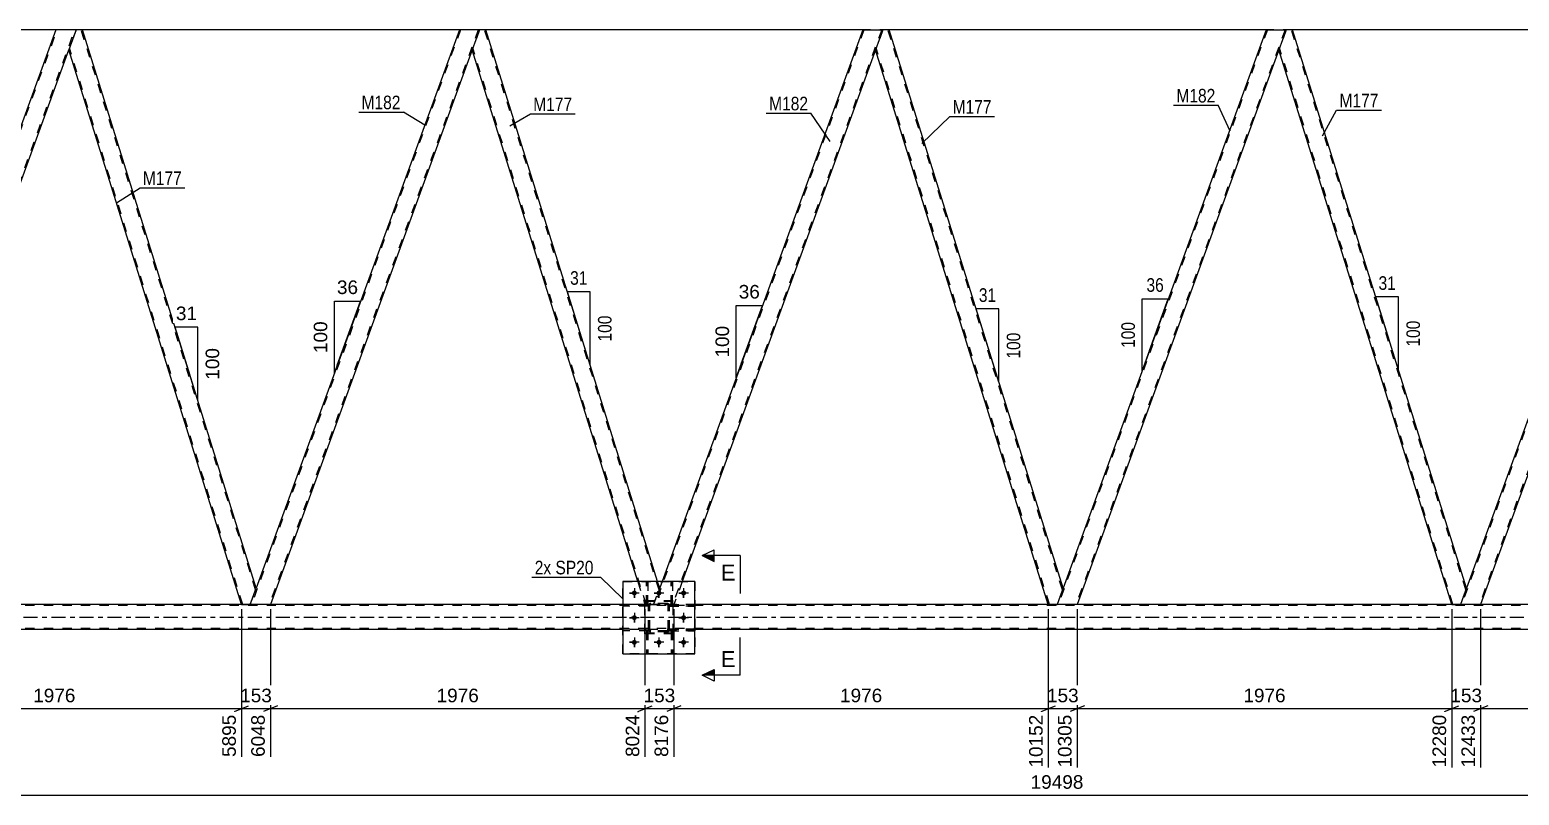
# Model space of a CAD drawing. Header units: millimetres. Extents: x 0 to 841, y 0 to 594.
# Drawn here: x 212.8 to 527.1, y 278.5 to 440 of the extents above; entities that cross this region are included whole.
import ezdxf

# ---------------------------------------------------------------- set-up
doc = ezdxf.new("R2010")
doc.units = ezdxf.units.MM
doc.linetypes.add('DXK_LINE_DOT2', pattern=[3.9198, 1.9599, -1.9599])
doc.linetypes.add('DXK_LINE_DOT3', pattern=[5.9187, 2.979, -0.9799, 0.9799, -0.9799])
doc.styles.add('Arial', font='ARIAL.TTF', dxfattribs={"height": 0.2})
doc.styles.add('Arial Narrow', font='ARIALN.TTF', dxfattribs={"height": 0.2})

# ---------------------------------------------------------------- blocks, each defined once
blk = doc.blocks.new('Part-317662454-3286 - 2855')
at = {"color": 2, "linetype": 'Continuous'}
for p, q in [((307.67, 439.96), (306.12, 435.71)), ((308.98, 439.96), (307.67, 439.96)), ((345.26, 323.56), (308.98, 439.96)), ((341.07, 323.56), (306.12, 435.71))]:
    blk.add_line(p, q, dxfattribs=at)
at = {"color": 7, "linetype": 'DXK_LINE_DOT2'}
for p, q in [((345.55, 321.84), (308.73, 439.96)), ((342.83, 318.74), (306.25, 436.08)), ((341.07, 323.56), (342.58, 318.74)), ((344.42, 318.74), (345.69, 322.21)), ((345.69, 322.21), (345.26, 323.56)), ((342.58, 318.74), (344.42, 318.74))]:
    blk.add_line(p, q, dxfattribs=at)
blk = doc.blocks.new('Part-317662454-3197 - 2855')
at = {"color": 7, "linetype": 'DXK_LINE_DOT2'}
for p, q in [((348.54, 319.5), (342.54, 319.5)), ((342.54, 312.7), (342.54, 319.5)), ((348.54, 312.7), (348.54, 319.5)), ((348.54, 312.7), (342.54, 312.7))]:
    blk.add_line(p, q, dxfattribs=at)
blk = doc.blocks.new('Part-317662454-2923 - 2855')
at = {"color": 2, "linetype": 'Continuous'}
for p, q in [((218.27, 439.96), (138.72, 439.96)), ((303.41, 439.96), (223.85, 439.96)), ((388.54, 439.96), (308.98, 439.96)), ((473.68, 439.96), (394.12, 439.96)), ((558.81, 439.96), (479.25, 439.96))]:
    blk.add_line(p, q, dxfattribs=at)
at = {"color": 7, "linetype": 'DXK_LINE_DOT2'}
for p, q in [((223.85, 439.96), (218.27, 439.96)), ((308.98, 439.96), (303.41, 439.96)), ((394.12, 439.96), (388.54, 439.96)), ((479.25, 439.96), (473.68, 439.96))]:
    blk.add_line(p, q, dxfattribs=at)
blk = doc.blocks.new('Bolt-317662454-2961 - 2855')
at = {"linetype": 'Continuous'}
for points in [[(340.86, 321.16, -1), (339.82, 321.16, -1)], [(346.06, 321.16, -1), (345.02, 321.16, -1)], [(351.26, 321.16, -1), (350.22, 321.16, -1)], [(340.86, 315.96, -1), (339.82, 315.96, -1)], [(351.26, 315.96, -1), (350.22, 315.96, -1)], [(340.86, 310.76, -1), (339.82, 310.76, -1)], [(346.06, 310.76, -1), (345.02, 310.76, -1)], [(351.26, 310.76, -1), (350.22, 310.76, -1)]]:
    blk.add_hatch(color=1, dxfattribs=at).paths.add_polyline_path(points)
at = {"color": 1, "linetype": 'Continuous'}
for p, q in [((341.38, 321.16), (339.3, 321.16)), ((340.34, 322.2), (340.34, 320.12)), ((346.58, 321.16), (344.5, 321.16)), ((345.54, 322.2), (345.54, 320.12)), ((351.78, 321.16), (349.7, 321.16)), ((350.74, 322.2), (350.74, 320.12)), ((341.38, 315.96), (339.3, 315.96)), ((340.34, 317), (340.34, 314.92)), ((351.78, 315.96), (349.7, 315.96)), ((350.74, 317), (350.74, 314.92)), ((340.34, 311.8), (340.34, 309.72)), ((345.54, 311.8), (345.54, 309.72)), ((350.74, 311.8), (350.74, 309.72)), ((341.38, 310.76), (339.3, 310.76)), ((346.58, 310.76), (344.5, 310.76)), ((351.78, 310.76), (349.7, 310.76))]:
    blk.add_line(p, q, dxfattribs=at)
blk = doc.blocks.new('Bolt-317662454-2962 - 2855')
at = {"color": 1, "linetype": 'Continuous'}
for p, q in [((339.3, 321.16), (339.99, 321.16)), ((340.34, 322.2), (340.34, 321.51)), ((340.34, 320.12), (340.34, 320.81)), ((341.38, 321.16), (340.69, 321.16)), ((344.5, 321.16), (345.19, 321.16)), ((345.54, 322.2), (345.54, 321.51)), ((345.54, 320.12), (345.54, 320.81)), ((346.58, 321.16), (345.89, 321.16)), ((349.7, 321.16), (350.39, 321.16)), ((350.74, 322.2), (350.74, 321.51)), ((350.74, 320.12), (350.74, 320.81)), ((351.78, 321.16), (351.09, 321.16)), ((339.3, 315.96), (339.99, 315.96)), ((340.34, 317), (340.34, 316.31)), ((340.34, 314.92), (340.34, 315.61)), ((341.38, 315.96), (340.69, 315.96)), ((349.7, 315.96), (350.39, 315.96)), ((350.74, 317), (350.74, 316.31)), ((350.74, 314.92), (350.74, 315.61)), ((351.78, 315.96), (351.09, 315.96)), ((340.34, 311.8), (340.34, 311.11)), ((345.54, 311.8), (345.54, 311.11)), ((350.74, 311.8), (350.74, 311.11)), ((339.3, 310.76), (339.99, 310.76)), ((340.34, 309.72), (340.34, 310.41)), ((341.38, 310.76), (340.69, 310.76)), ((344.5, 310.76), (345.19, 310.76)), ((345.54, 309.72), (345.54, 310.41)), ((346.58, 310.76), (345.89, 310.76)), ((349.7, 310.76), (350.39, 310.76)), ((350.74, 309.72), (350.74, 310.41)), ((351.78, 310.76), (351.09, 310.76))]:
    blk.add_line(p, q, dxfattribs=at)
blk = doc.blocks.new('Part-317662454-3105 - 2855')
at = {"color": 7, "linetype": 'DXK_LINE_DOT2'}
for p, q in [((343.34, 318.48), (343.38, 318.67)), ((343.38, 318.67), (343.34, 318.48)), ((343.34, 313.44), (343.34, 318.48)), ((343.58, 318.48), (343.6, 318.57)), ((343.58, 313.44), (343.58, 318.48)), ((343.6, 318.57), (343.65, 318.65)), ((343.64, 318.93), (343.82, 318.96)), ((343.82, 318.96), (343.64, 318.93)), ((343.65, 318.65), (343.73, 318.7)), ((343.73, 318.7), (343.82, 318.72)), ((347.26, 318.96), (343.82, 318.96)), ((343.82, 318.72), (347.26, 318.72)), ((347.26, 318.96), (347.44, 318.93)), ((347.44, 318.93), (347.26, 318.96)), ((347.26, 318.72), (347.35, 318.7)), ((347.35, 318.7), (347.43, 318.65)), ((347.43, 318.65), (347.48, 318.57)), ((347.48, 318.57), (347.5, 318.48)), ((347.5, 313.44), (347.5, 318.48)), ((347.7, 318.67), (347.74, 318.48)), ((347.74, 318.48), (347.7, 318.67)), ((347.74, 313.44), (347.74, 318.48)), ((343.38, 313.26), (343.34, 313.44)), ((343.34, 313.44), (343.38, 313.26)), ((343.6, 313.35), (343.58, 313.44)), ((343.65, 313.27), (343.6, 313.35)), ((343.82, 312.96), (343.64, 313)), ((343.64, 313), (343.82, 312.96)), ((343.73, 313.22), (343.65, 313.27)), ((343.82, 313.2), (343.73, 313.22)), ((347.26, 313.2), (343.82, 313.2)), ((347.26, 312.96), (343.82, 312.96)), ((347.35, 313.22), (347.26, 313.2)), ((347.44, 313), (347.26, 312.96)), ((347.26, 312.96), (347.44, 313)), ((347.43, 313.27), (347.35, 313.22)), ((347.48, 313.35), (347.43, 313.27)), ((347.5, 313.44), (347.48, 313.35)), ((347.74, 313.44), (347.7, 313.26)), ((347.7, 313.26), (347.74, 313.44))]:
    blk.add_line(p, q, dxfattribs=at)
at = {"color": 7, "linetype": 'DXK_LINE_DOT3'}
blk.add_line((345.54, 315.96), (345.54, 315.96), dxfattribs=at)
at = {"color": 7, "linetype": 'DXK_LINE_DOT2'}
for centre, start, end in [((343.82, 318.48), 112.5, 157.5), ((343.82, 318.48), 112.5, 157.5), ((347.26, 318.48), 22.5, 67.5), ((347.26, 318.48), 22.5, 67.5), ((343.82, 313.44), 202.5, 247.5), ((343.82, 313.44), 202.5, 247.5), ((347.26, 313.44), 292.5, 337.5), ((347.26, 313.44), 292.5, 337.5)]:
    blk.add_arc(centre, 0.48, start, end, dxfattribs=at)
blk = doc.blocks.new('Part-317662454-3195 - 2855')
at = {"color": 7, "linetype": 'DXK_LINE_DOT2'}
for p, q in [((342.89, 313.2), (343.21, 313.2)), ((342.89, 313.2), (342.89, 308.36)), ((342.89, 312.6), (343.21, 312.6)), ((343.21, 313.2), (343.21, 308.36)), ((343.21, 308.36), (342.89, 308.36))]:
    blk.add_line(p, q, dxfattribs=at)
blk = doc.blocks.new('Part-317662454-3177 - 2855')
at = {"color": 2, "linetype": 'Continuous'}
for p, q in [((337.94, 323.56), (337.94, 308.36)), ((353.14, 323.56), (337.94, 323.56)), ((353.14, 308.36), (353.14, 323.56)), ((337.94, 308.36), (353.14, 308.36))]:
    blk.add_line(p, q, dxfattribs=at)
blk = doc.blocks.new('Part-317662454-3106 - 2855')
at = {"color": 7, "linetype": 'DXK_LINE_DOT2'}
for p, q in [((353.14, 318.72), (347.74, 318.72)), ((347.74, 318.72), (347.74, 318.4)), ((347.74, 318.4), (353.14, 318.4)), ((348.34, 318.4), (348.34, 318.72)), ((353.14, 318.4), (353.14, 318.72))]:
    blk.add_line(p, q, dxfattribs=at)
blk = doc.blocks.new('Part-317662454-3107 - 2855')
at = {"color": 7, "linetype": 'DXK_LINE_DOT2'}
for p, q in [((353.14, 313.52), (347.74, 313.52)), ((347.74, 313.52), (347.74, 313.2)), ((347.74, 313.2), (353.14, 313.2)), ((348.34, 313.2), (348.34, 313.52)), ((353.14, 313.2), (353.14, 313.52))]:
    blk.add_line(p, q, dxfattribs=at)
blk = doc.blocks.new('Part-317662454-3108 - 2855')
at = {"color": 7, "linetype": 'DXK_LINE_DOT2'}
for p, q in [((343.34, 318.72), (337.94, 318.72)), ((337.94, 318.72), (337.94, 318.4)), ((343.34, 318.4), (337.94, 318.4)), ((342.74, 318.4), (342.74, 318.72)), ((343.34, 318.4), (343.34, 318.72))]:
    blk.add_line(p, q, dxfattribs=at)
blk = doc.blocks.new('Part-317662454-3130 - 2855')
at = {"color": 7, "linetype": 'DXK_LINE_DOT2'}
for p, q in [((754.69, 318.5), (69.36, 318.5)), ((353.14, 318.74), (337.94, 318.74)), ((754.69, 313.7), (69.36, 313.7)), ((353.14, 313.46), (337.94, 313.46))]:
    blk.add_line(p, q, dxfattribs=at)
at = {"color": 2, "linetype": 'Continuous'}
for p, q in [((337.94, 318.74), (182.87, 318.74)), ((593.34, 318.74), (353.14, 318.74)), ((337.94, 313.46), (182.87, 313.46)), ((593.34, 313.46), (353.14, 313.46))]:
    blk.add_line(p, q, dxfattribs=at)
at = {"color": 7, "linetype": 'DXK_LINE_DOT3'}
blk.add_line((69.36, 316.1), (754.69, 316.1), dxfattribs=at)
blk = doc.blocks.new('Part-317662454-3157 - 2855')
at = {"color": 7, "linetype": 'DXK_LINE_DOT2'}
for p, q in [((348.41, 313.2), (348.09, 313.2)), ((348.09, 313.2), (348.09, 308.36)), ((348.09, 312.6), (348.41, 312.6)), ((348.41, 313.2), (348.41, 308.36)), ((348.09, 308.36), (348.41, 308.36))]:
    blk.add_line(p, q, dxfattribs=at)
blk = doc.blocks.new('Part-317662454-3158 - 2855')
at = {"color": 7, "linetype": 'DXK_LINE_DOT2'}
for p, q in [((343.21, 313.2), (342.89, 313.2)), ((342.89, 313.2), (342.89, 308.36)), ((342.89, 312.6), (343.21, 312.6)), ((343.21, 313.2), (343.21, 308.36)), ((342.89, 308.36), (343.21, 308.36))]:
    blk.add_line(p, q, dxfattribs=at)
blk = doc.blocks.new('Part-317662454-3159 - 2855')
at = {"color": 7, "linetype": 'DXK_LINE_DOT2'}
for p, q in [((343.34, 318.72), (337.94, 318.72)), ((337.94, 318.4), (337.94, 318.72)), ((343.34, 318.4), (337.94, 318.4)), ((342.74, 318.4), (342.74, 318.72)), ((343.34, 318.72), (343.34, 318.4))]:
    blk.add_line(p, q, dxfattribs=at)
blk = doc.blocks.new('Part-317662454-3160 - 2855')
at = {"color": 7, "linetype": 'DXK_LINE_DOT2'}
for p, q in [((343.34, 313.52), (337.94, 313.52)), ((337.94, 313.2), (337.94, 313.52)), ((343.34, 313.2), (337.94, 313.2)), ((342.74, 313.2), (342.74, 313.52)), ((343.34, 313.52), (343.34, 313.2))]:
    blk.add_line(p, q, dxfattribs=at)
blk = doc.blocks.new('Part-317662454-3161 - 2855')
at = {"color": 2, "linetype": 'Continuous'}
for p, q in [((348.09, 323.56), (348.09, 323.56)), ((348.41, 323.56), (348.09, 323.56)), ((348.41, 323.56), (348.41, 323.56))]:
    blk.add_line(p, q, dxfattribs=at)
at = {"color": 7, "linetype": 'DXK_LINE_DOT2'}
for p, q in [((348.09, 318.72), (348.09, 323.56)), ((348.41, 318.72), (348.41, 323.56)), ((348.09, 319.32), (348.41, 319.32)), ((348.41, 318.72), (348.09, 318.72))]:
    blk.add_line(p, q, dxfattribs=at)
blk = doc.blocks.new('Part-317662454-3162 - 2855')
at = {"color": 2, "linetype": 'Continuous'}
for p, q in [((342.89, 323.56), (342.89, 323.56)), ((343.21, 323.56), (342.89, 323.56)), ((343.21, 323.56), (343.21, 323.56))]:
    blk.add_line(p, q, dxfattribs=at)
at = {"color": 7, "linetype": 'DXK_LINE_DOT2'}
for p, q in [((342.89, 318.72), (342.89, 323.56)), ((343.21, 318.72), (343.21, 323.56)), ((342.89, 319.32), (343.21, 319.32)), ((343.21, 318.72), (342.89, 318.72))]:
    blk.add_line(p, q, dxfattribs=at)
blk = doc.blocks.new('Part-317662454-3169 - 2855')
at = {"color": 7, "linetype": 'DXK_LINE_DOT2'}
for p, q in [((347.74, 318.4), (347.74, 318.72)), ((347.74, 318.72), (353.14, 318.72)), ((353.14, 318.4), (347.74, 318.4)), ((348.34, 318.4), (348.34, 318.72)), ((353.14, 318.72), (353.14, 318.4))]:
    blk.add_line(p, q, dxfattribs=at)
blk = doc.blocks.new('Part-317662454-3170 - 2855')
at = {"color": 7, "linetype": 'DXK_LINE_DOT2'}
for p, q in [((347.74, 313.2), (347.74, 313.52)), ((347.74, 313.52), (353.14, 313.52)), ((353.14, 313.2), (347.74, 313.2)), ((348.34, 313.2), (348.34, 313.52)), ((353.14, 313.52), (353.14, 313.2))]:
    blk.add_line(p, q, dxfattribs=at)
blk = doc.blocks.new('Part-317662454-3182 - 2855')
at = {"color": 7, "linetype": 'DXK_LINE_DOT2'}
for p, q in [((337.94, 308.36), (337.94, 323.56)), ((337.94, 323.56), (353.14, 323.56)), ((353.14, 323.56), (353.14, 308.36)), ((353.14, 308.36), (337.94, 308.36))]:
    blk.add_line(p, q, dxfattribs=at)
blk = doc.blocks.new('Part-317662454-3193 - 2855')
at = {"color": 7, "linetype": 'DXK_LINE_DOT2'}
for p, q in [((342.89, 318.72), (342.89, 323.56)), ((342.89, 323.56), (343.21, 323.56)), ((343.21, 323.56), (343.21, 318.72)), ((342.89, 319.32), (343.21, 319.32)), ((343.21, 318.72), (342.89, 318.72))]:
    blk.add_line(p, q, dxfattribs=at)
blk = doc.blocks.new('Part-317662454-3194 - 2855')
at = {"color": 7, "linetype": 'DXK_LINE_DOT2'}
for p, q in [((348.09, 313.2), (348.41, 313.2)), ((348.09, 313.2), (348.09, 308.36)), ((348.09, 312.6), (348.41, 312.6)), ((348.41, 313.2), (348.41, 308.36)), ((348.41, 308.36), (348.09, 308.36))]:
    blk.add_line(p, q, dxfattribs=at)
blk = doc.blocks.new('Part-317662454-3196 - 2855')
at = {"color": 7, "linetype": 'DXK_LINE_DOT2'}
for p, q in [((343.34, 318.48), (343.38, 318.67)), ((343.38, 318.67), (343.34, 318.48)), ((343.34, 313.44), (343.34, 318.48)), ((343.58, 318.48), (343.6, 318.57)), ((343.58, 313.44), (343.58, 318.48)), ((343.6, 318.57), (343.65, 318.65)), ((343.64, 318.93), (343.82, 318.96)), ((343.82, 318.96), (343.64, 318.93)), ((343.65, 318.65), (343.73, 318.7)), ((343.73, 318.7), (343.82, 318.72)), ((347.26, 318.96), (343.82, 318.96)), ((343.82, 318.72), (347.26, 318.72)), ((347.26, 318.96), (347.44, 318.93)), ((347.44, 318.93), (347.26, 318.96)), ((347.26, 318.72), (347.35, 318.7)), ((347.35, 318.7), (347.43, 318.65)), ((347.43, 318.65), (347.48, 318.57)), ((347.48, 318.57), (347.5, 318.48)), ((347.5, 313.44), (347.5, 318.48)), ((347.7, 318.67), (347.74, 318.48)), ((347.74, 318.48), (347.7, 318.67)), ((347.74, 313.44), (347.74, 318.48)), ((343.38, 313.26), (343.34, 313.44)), ((343.34, 313.44), (343.38, 313.26)), ((343.6, 313.35), (343.58, 313.44)), ((343.65, 313.27), (343.6, 313.35)), ((343.82, 312.96), (343.64, 313)), ((343.64, 313), (343.82, 312.96)), ((343.73, 313.22), (343.65, 313.27)), ((343.82, 313.2), (343.73, 313.22)), ((347.26, 313.2), (343.82, 313.2)), ((347.26, 312.96), (343.82, 312.96)), ((347.35, 313.22), (347.26, 313.2)), ((347.44, 313), (347.26, 312.96)), ((347.26, 312.96), (347.44, 313)), ((347.43, 313.27), (347.35, 313.22)), ((347.48, 313.35), (347.43, 313.27)), ((347.5, 313.44), (347.48, 313.35)), ((347.74, 313.44), (347.7, 313.26)), ((347.7, 313.26), (347.74, 313.44))]:
    blk.add_line(p, q, dxfattribs=at)
at = {"color": 7, "linetype": 'DXK_LINE_DOT3'}
blk.add_line((345.54, 315.96), (345.54, 315.96), dxfattribs=at)
at = {"color": 7, "linetype": 'DXK_LINE_DOT2'}
for centre, start, end in [((343.82, 318.48), 112.5, 157.5), ((343.82, 318.48), 112.5, 157.5), ((347.26, 318.48), 22.5, 67.5), ((347.26, 318.48), 22.5, 67.5), ((343.82, 313.44), 202.5, 247.5), ((343.82, 313.44), 202.5, 247.5), ((347.26, 313.44), 292.5, 337.5), ((347.26, 313.44), 292.5, 337.5)]:
    blk.add_arc(centre, 0.48, start, end, dxfattribs=at)
blk = doc.blocks.new('Part-317662454-3198 - 2855')
at = {"color": 7, "linetype": 'DXK_LINE_DOT2'}
for p, q in [((348.54, 319.36), (342.54, 319.36)), ((342.54, 312.56), (342.54, 319.36)), ((348.54, 312.56), (348.54, 319.36)), ((348.54, 312.56), (342.54, 312.56))]:
    blk.add_line(p, q, dxfattribs=at)
blk = doc.blocks.new('Part-317662454-3334 - 2855')
at = {"color": 7, "linetype": 'DXK_LINE_DOT2'}
for p, q in [((303.66, 439.96), (259.54, 318.74)), ((307.41, 439.96), (263.29, 318.74)), ((303.66, 439.96), (303.68, 439.96)), ((307.67, 439.96), (306.12, 435.71)), ((259.29, 318.74), (260.55, 322.21)), ((263.55, 318.74), (259.29, 318.74))]:
    blk.add_line(p, q, dxfattribs=at)
at = {"color": 2, "linetype": 'Continuous'}
for p, q in [((303.41, 439.96), (260.55, 322.21)), ((307.67, 439.96), (303.41, 439.96)), ((306.12, 435.71), (263.55, 318.74))]:
    blk.add_line(p, q, dxfattribs=at)
blk = doc.blocks.new('Part-317662454-3213 - 2855')
at = {"color": 2, "linetype": 'Continuous'}
for p, q in [((392.8, 439.96), (391.25, 435.71)), ((394.12, 439.96), (392.8, 439.96)), ((430.82, 322.21), (394.12, 439.96)), ((427.71, 318.74), (391.25, 435.71)), ((430.55, 321.46), (429.56, 318.74)), ((430.82, 322.21), (430.55, 321.46))]:
    blk.add_line(p, q, dxfattribs=at)
at = {"color": 7, "linetype": 'DXK_LINE_DOT2'}
for p, q in [((430.68, 321.84), (393.87, 439.96)), ((427.96, 318.74), (391.39, 436.08)), ((430.8, 322.15), (430.55, 321.46)), ((427.71, 318.74), (429.56, 318.74))]:
    blk.add_line(p, q, dxfattribs=at)
blk = doc.blocks.new('Part-317662454-3336 - 2855')
at = {"color": 7, "linetype": 'DXK_LINE_DOT2'}
for p, q in [((348.09, 318.72), (348.09, 323.56)), ((348.09, 323.56), (348.41, 323.56)), ((348.41, 323.56), (348.41, 318.72)), ((348.09, 319.32), (348.41, 319.32)), ((348.41, 318.72), (348.09, 318.72))]:
    blk.add_line(p, q, dxfattribs=at)
blk = doc.blocks.new('Part-317662454-3223 - 2855')
at = {"color": 2, "linetype": 'Continuous'}
for p, q in [((477.93, 439.96), (476.39, 435.71)), ((479.25, 439.96), (477.93, 439.96)), ((515.95, 322.21), (479.25, 439.96)), ((512.85, 318.74), (476.39, 435.71)), ((515.68, 321.46), (514.69, 318.74)), ((515.95, 322.21), (515.68, 321.46))]:
    blk.add_line(p, q, dxfattribs=at)
at = {"color": 7, "linetype": 'DXK_LINE_DOT2'}
for p, q in [((515.82, 321.84), (479, 439.96)), ((513.1, 318.74), (476.52, 436.08)), ((515.93, 322.15), (515.68, 321.46)), ((512.85, 318.74), (514.69, 318.74))]:
    blk.add_line(p, q, dxfattribs=at)
blk = doc.blocks.new('Part-317662454-3250 - 2855')
at = {"color": 7, "linetype": 'DXK_LINE_DOT2'}
for p, q in [((388.8, 439.96), (344.68, 318.74)), ((392.54, 439.96), (348.42, 318.74)), ((388.8, 439.96), (388.82, 439.96)), ((392.8, 439.96), (391.25, 435.71)), ((346.18, 323.56), (344.42, 318.74)), ((350.44, 323.56), (348.68, 318.74)), ((348.68, 318.74), (344.42, 318.74))]:
    blk.add_line(p, q, dxfattribs=at)
at = {"color": 2, "linetype": 'Continuous'}
for p, q in [((388.54, 439.96), (346.18, 323.56)), ((388.54, 439.96), (392.8, 439.96)), ((391.25, 435.71), (350.44, 323.56))]:
    blk.add_line(p, q, dxfattribs=at)
blk = doc.blocks.new('Part-317662454-3261 - 2855')
at = {"color": 2, "linetype": 'Continuous'}
for p, q in [((222.53, 439.96), (220.98, 435.71)), ((223.85, 439.96), (222.53, 439.96)), ((260.55, 322.21), (223.85, 439.96)), ((257.44, 318.74), (220.98, 435.71)), ((259.29, 318.74), (260.55, 322.21))]:
    blk.add_line(p, q, dxfattribs=at)
at = {"color": 7, "linetype": 'DXK_LINE_DOT2'}
for p, q in [((260.42, 321.84), (223.6, 439.96)), ((257.69, 318.74), (221.12, 436.08)), ((257.44, 318.74), (259.29, 318.74))]:
    blk.add_line(p, q, dxfattribs=at)
blk = doc.blocks.new('Part-317662454-3276 - 2855')
at = {"color": 7, "linetype": 'DXK_LINE_DOT2'}
for p, q in [((174.41, 318.74), (218.53, 439.96)), ((178.16, 318.74), (222.28, 439.96)), ((218.53, 439.96), (218.55, 439.96)), ((222.53, 439.96), (220.98, 435.71)), ((174.15, 318.74), (175.91, 323.56)), ((178.41, 318.74), (180.17, 323.56)), ((178.41, 318.74), (174.15, 318.74))]:
    blk.add_line(p, q, dxfattribs=at)
at = {"color": 2, "linetype": 'Continuous'}
for p, q in [((218.27, 439.96), (175.91, 323.56)), ((222.53, 439.96), (218.27, 439.96)), ((180.17, 323.56), (220.98, 435.71))]:
    blk.add_line(p, q, dxfattribs=at)
blk = doc.blocks.new('Part-317662454-3324 - 2855')
at = {"color": 7, "linetype": 'DXK_LINE_DOT2'}
for p, q in [((559.07, 439.96), (514.95, 318.74)), ((562.81, 439.96), (518.69, 318.74)), ((559.07, 439.96), (559.09, 439.96)), ((563.07, 439.96), (561.52, 435.71)), ((515.95, 322.21), (514.69, 318.74)), ((518.95, 318.74), (514.69, 318.74))]:
    blk.add_line(p, q, dxfattribs=at)
at = {"color": 2, "linetype": 'Continuous'}
for p, q in [((558.81, 439.96), (515.95, 322.21)), ((558.81, 439.96), (563.07, 439.96)), ((561.52, 435.71), (518.95, 318.74))]:
    blk.add_line(p, q, dxfattribs=at)
blk = doc.blocks.new('Part-317662454-3329 - 2855')
at = {"color": 7, "linetype": 'DXK_LINE_DOT2'}
for p, q in [((473.93, 439.96), (429.81, 318.74)), ((477.68, 439.96), (433.56, 318.74)), ((473.93, 439.96), (473.95, 439.96)), ((477.93, 439.96), (476.39, 435.71)), ((430.82, 322.21), (429.56, 318.74)), ((433.81, 318.74), (429.56, 318.74))]:
    blk.add_line(p, q, dxfattribs=at)
at = {"color": 2, "linetype": 'Continuous'}
for p, q in [((473.68, 439.96), (430.82, 322.21)), ((473.68, 439.96), (477.93, 439.96)), ((476.39, 435.71), (433.81, 318.74))]:
    blk.add_line(p, q, dxfattribs=at)
blk = doc.blocks.new('Part-317662454-3335 - 2855')
at = {"color": 7, "linetype": 'DXK_LINE_DOT2'}
for p, q in [((343.34, 313.52), (337.94, 313.52)), ((337.94, 313.52), (337.94, 313.2)), ((343.34, 313.2), (337.94, 313.2)), ((342.74, 313.2), (342.74, 313.52)), ((343.34, 313.2), (343.34, 313.52))]:
    blk.add_line(p, q, dxfattribs=at)
blk = doc.blocks.new('StraightDimension-317662454-3731 - 2855')
at = {"color": 7, "linetype": 'Continuous'}
for p, q in [((263.55, 317.74), (263.55, 286.58)), ((342.58, 317.74), (342.58, 286.58)), ((265.05, 297.37), (262.05, 296.17)), ((263.55, 296.77), (342.58, 296.77)), ((341.08, 296.17), (344.08, 297.37))]:
    blk.add_line(p, q, dxfattribs=at)
at = {"color": 0}
blk.add_wipeout([(308.11, 297.52), (308.11, 301.72), (298.01, 301.72), (298.01, 297.52)], dxfattribs=at)
at = {"color": 0, "linetype": 'Continuous'}
blk.add_wipeout([(341.98, 296.07), (337.78, 296.07), (337.78, 285.98), (341.98, 285.98)], dxfattribs=at)
at = {"color": 3, "style": 'Arial'}
blk.add_text('1976', height=2.865, dxfattribs=at).set_placement((298.61, 298.12))
at = {"color": 3, "linetype": 'Continuous', "style": 'Arial'}
blk.add_text('8024', height=2.865, rotation=90.0002, dxfattribs=at).set_placement((341.38, 286.58))
blk = doc.blocks.new('AngleDimension-317662454-3849 - 2855')
at = {"color": 7, "linetype": 'Continuous'}
for p, q in [((246.58, 367.04), (243.41, 377.22)), ((248.23, 377.22), (243.41, 377.22)), ((248.23, 361.75), (243.41, 377.22)), ((248.23, 361.75), (248.23, 377.22))]:
    blk.add_line(p, q, dxfattribs=at)
at = {"color": 0}
for points in [[(248.64, 378.12), (248.64, 382.32), (242.99, 382.32), (242.99, 378.12)], [(253.33, 373.42), (249.13, 373.42), (249.13, 365.55), (253.33, 365.55)]]:
    blk.add_wipeout(points, dxfattribs=at)
at = {"color": 3, "style": 'Arial'}
blk.add_text('31', height=2.865, dxfattribs=at).set_placement((243.59, 378.72))
blk.add_text('100', height=2.865, rotation=90.0002, dxfattribs=at).set_placement((252.73, 366.15))
blk = doc.blocks.new('AngleDimension-317662454-16819 - 2855')
at = {"color": 7, "linetype": 'Continuous'}
for p, q in [((415.35, 371.85), (412.47, 381.07)), ((417.29, 381.07), (412.47, 381.07)), ((417.29, 365.61), (412.47, 381.07)), ((417.29, 365.61), (417.29, 381.07))]:
    blk.add_line(p, q, dxfattribs=at)
at = {"color": 0}
for points in [[(417.31, 381.97), (417.31, 386.17), (412.45, 386.17), (412.45, 381.97)], [(422.39, 376.68), (418.19, 376.68), (418.19, 370), (422.39, 370)]]:
    blk.add_wipeout(points, dxfattribs=at)
at = {"color": 3, "style": 'Arial Narrow'}
blk.add_text('31', height=2.863, dxfattribs=at).set_placement((413.05, 382.57))
blk.add_text('100', height=2.863, rotation=90.0002, dxfattribs=at).set_placement((421.79, 370.6))
blk = doc.blocks.new('AngleDimension-317662454-16847 - 2855')
at = {"color": 7, "linetype": 'Continuous'}
for p, q in [((499.69, 374.38), (496.82, 383.61)), ((501.64, 383.61), (496.82, 383.61)), ((501.64, 368.14), (496.82, 383.61)), ((501.64, 368.14), (501.64, 383.61))]:
    blk.add_line(p, q, dxfattribs=at)
at = {"color": 0}
for points in [[(501.66, 384.51), (501.66, 388.71), (496.8, 388.71), (496.8, 384.51)], [(506.74, 379.22), (502.54, 379.22), (502.54, 372.53), (506.74, 372.53)]]:
    blk.add_wipeout(points, dxfattribs=at)
at = {"color": 3, "style": 'Arial Narrow'}
blk.add_text('31', height=2.863, dxfattribs=at).set_placement((497.4, 385.11))
blk.add_text('100', height=2.863, rotation=90.0002, dxfattribs=at).set_placement((506.14, 373.13))
blk = doc.blocks.new('AngleDimension-317662454-16805 - 2855')
at = {"color": 7, "linetype": 'Continuous'}
for p, q in [((331.03, 384.68), (326.21, 384.68)), ((331.03, 369.22), (326.21, 384.68)), ((331.03, 369.22), (331.03, 384.68)), ((331.23, 368.57), (331.03, 369.22))]:
    blk.add_line(p, q, dxfattribs=at)
at = {"color": 0}
for points in [[(331.05, 385.58), (331.05, 389.78), (326.19, 389.78), (326.19, 385.58)], [(336.13, 380.29), (331.93, 380.29), (331.93, 373.61), (336.13, 373.61)]]:
    blk.add_wipeout(points, dxfattribs=at)
at = {"color": 3, "style": 'Arial Narrow'}
blk.add_text('31', height=2.863, dxfattribs=at).set_placement((326.79, 386.18))
blk.add_text('100', height=2.863, rotation=90.0002, dxfattribs=at).set_placement((335.53, 374.21))
blk = doc.blocks.new('StraightDimension-317662454-3384 - 2855')
at = {"color": 7, "linetype": 'Continuous'}
blk.add_line((60.1, 278.52), (798.98, 278.52), dxfattribs=at)
at = {"color": 0}
blk.add_wipeout([(435.7, 279.27), (435.7, 283.47), (423.38, 283.47), (423.38, 279.27)], dxfattribs=at)
at = {"color": 3, "style": 'Arial'}
blk.add_text('19498', height=2.865, dxfattribs=at).set_placement((423.98, 279.87))
blk = doc.blocks.new('StraightDimension-317662454-3623 - 2855')
at = {"color": 7, "linetype": 'Continuous'}
for p, q in [((518.95, 317.74), (518.95, 284.35)), ((597.98, 317.74), (597.98, 284.35)), ((520.45, 297.37), (517.45, 296.17)), ((518.95, 296.77), (597.98, 296.77)), ((596.48, 296.17), (599.48, 297.37))]:
    blk.add_line(p, q, dxfattribs=at)
at = {"color": 0}
blk.add_wipeout([(563.51, 297.52), (563.51, 301.72), (553.42, 301.72), (553.42, 297.52)], dxfattribs=at)
at = {"color": 0, "linetype": 'Continuous'}
blk.add_wipeout([(597.38, 296.07), (593.18, 296.07), (593.18, 283.75), (597.38, 283.75)], dxfattribs=at)
at = {"color": 3, "style": 'Arial'}
blk.add_text('1976', height=2.865, dxfattribs=at).set_placement((554.02, 298.12))
at = {"color": 3, "linetype": 'Continuous', "style": 'Arial'}
blk.add_text('14409', height=2.865, rotation=90.0002, dxfattribs=at).set_placement((596.78, 284.35))
blk = doc.blocks.new('StraightDimension-317662454-3641 - 2855')
at = {"color": 7, "linetype": 'Continuous'}
for p, q in [((512.85, 317.74), (512.85, 284.35)), ((518.95, 317.74), (518.95, 284.35)), ((511.35, 296.17), (514.35, 297.37)), ((512.85, 296.77), (518.95, 296.77)), ((520.45, 297.37), (517.45, 296.17))]:
    blk.add_line(p, q, dxfattribs=at)
at = {"color": 0}
blk.add_wipeout([(519.83, 297.52), (519.83, 301.72), (511.96, 301.72), (511.96, 297.52)], dxfattribs=at)
at = {"color": 3, "style": 'Arial'}
blk.add_text('153', height=2.865, dxfattribs=at).set_placement((512.56, 298.12))
at = {"color": 0, "linetype": 'Continuous'}
blk.add_wipeout([(518.35, 296.07), (514.15, 296.07), (514.15, 283.75), (518.35, 283.75)], dxfattribs=at)
at = {"color": 3, "linetype": 'Continuous', "style": 'Arial'}
blk.add_text('12433', height=2.865, rotation=90.0002, dxfattribs=at).set_placement((517.75, 284.35))
blk = doc.blocks.new('StraightDimension-317662454-3659 - 2855')
at = {"color": 7, "linetype": 'Continuous'}
for p, q in [((433.81, 317.74), (433.81, 284.35)), ((512.85, 317.74), (512.85, 284.35)), ((435.31, 297.37), (432.31, 296.17)), ((433.81, 296.77), (512.85, 296.77)), ((511.35, 296.17), (514.35, 297.37))]:
    blk.add_line(p, q, dxfattribs=at)
at = {"color": 0}
blk.add_wipeout([(478.38, 297.52), (478.38, 301.72), (468.28, 301.72), (468.28, 297.52)], dxfattribs=at)
at = {"color": 0, "linetype": 'Continuous'}
blk.add_wipeout([(512.25, 296.07), (508.05, 296.07), (508.05, 283.75), (512.25, 283.75)], dxfattribs=at)
at = {"color": 3, "style": 'Arial'}
blk.add_text('1976', height=2.865, dxfattribs=at).set_placement((468.88, 298.12))
at = {"color": 3, "linetype": 'Continuous', "style": 'Arial'}
blk.add_text('12280', height=2.865, rotation=90.0002, dxfattribs=at).set_placement((511.65, 284.35))
blk = doc.blocks.new('StraightDimension-317662454-3677 - 2855')
at = {"color": 7, "linetype": 'Continuous'}
for p, q in [((427.71, 317.74), (427.71, 284.35)), ((433.81, 317.74), (433.81, 284.35)), ((426.21, 296.17), (429.21, 297.37)), ((427.71, 296.77), (433.81, 296.77)), ((435.31, 297.37), (432.31, 296.17))]:
    blk.add_line(p, q, dxfattribs=at)
at = {"color": 0}
blk.add_wipeout([(434.7, 297.52), (434.7, 301.72), (426.83, 301.72), (426.83, 297.52)], dxfattribs=at)
at = {"color": 3, "style": 'Arial'}
blk.add_text('153', height=2.865, dxfattribs=at).set_placement((427.43, 298.12))
at = {"color": 0, "linetype": 'Continuous'}
blk.add_wipeout([(433.21, 296.07), (429.01, 296.07), (429.01, 283.75), (433.21, 283.75)], dxfattribs=at)
at = {"color": 3, "linetype": 'Continuous', "style": 'Arial'}
blk.add_text('10305', height=2.865, rotation=90.0002, dxfattribs=at).set_placement((432.61, 284.35))
blk = doc.blocks.new('StraightDimension-317662454-3695 - 2855')
at = {"color": 7, "linetype": 'Continuous'}
for p, q in [((348.68, 317.74), (348.68, 286.58)), ((427.71, 317.74), (427.71, 284.35)), ((350.18, 297.37), (347.18, 296.17)), ((348.68, 296.77), (427.71, 296.77)), ((426.21, 296.17), (429.21, 297.37))]:
    blk.add_line(p, q, dxfattribs=at)
at = {"color": 0}
blk.add_wipeout([(393.24, 297.52), (393.24, 301.72), (383.15, 301.72), (383.15, 297.52)], dxfattribs=at)
at = {"color": 0, "linetype": 'Continuous'}
blk.add_wipeout([(427.11, 296.07), (422.91, 296.07), (422.91, 283.75), (427.11, 283.75)], dxfattribs=at)
at = {"color": 3, "style": 'Arial'}
blk.add_text('1976', height=2.865, dxfattribs=at).set_placement((383.75, 298.12))
at = {"color": 3, "linetype": 'Continuous', "style": 'Arial'}
blk.add_text('10152', height=2.865, rotation=90.0002, dxfattribs=at).set_placement((426.51, 284.35))
blk = doc.blocks.new('StraightDimension-317662454-3713 - 2855')
at = {"color": 7, "linetype": 'Continuous'}
for p, q in [((342.58, 317.74), (342.58, 286.58)), ((348.68, 317.74), (348.68, 286.58)), ((341.08, 296.17), (344.08, 297.37)), ((342.58, 296.77), (348.68, 296.77)), ((350.18, 297.37), (347.18, 296.17))]:
    blk.add_line(p, q, dxfattribs=at)
at = {"color": 0}
blk.add_wipeout([(349.56, 297.52), (349.56, 301.72), (341.69, 301.72), (341.69, 297.52)], dxfattribs=at)
at = {"color": 3, "style": 'Arial'}
blk.add_text('153', height=2.865, dxfattribs=at).set_placement((342.29, 298.12))
at = {"color": 0, "linetype": 'Continuous'}
blk.add_wipeout([(348.08, 296.07), (343.88, 296.07), (343.88, 285.98), (348.08, 285.98)], dxfattribs=at)
at = {"color": 3, "linetype": 'Continuous', "style": 'Arial'}
blk.add_text('8176', height=2.865, rotation=90.0002, dxfattribs=at).set_placement((347.48, 286.58))
blk = doc.blocks.new('StraightDimension-317662454-3749 - 2855')
at = {"color": 7, "linetype": 'Continuous'}
for p, q in [((257.44, 317.74), (257.44, 286.58)), ((263.55, 317.74), (263.55, 286.58)), ((255.94, 296.17), (258.94, 297.37)), ((257.44, 296.77), (263.55, 296.77)), ((265.05, 297.37), (262.05, 296.17))]:
    blk.add_line(p, q, dxfattribs=at)
at = {"color": 0}
blk.add_wipeout([(264.43, 297.52), (264.43, 301.72), (256.56, 301.72), (256.56, 297.52)], dxfattribs=at)
at = {"color": 3, "style": 'Arial'}
blk.add_text('153', height=2.865, dxfattribs=at).set_placement((257.16, 298.12))
at = {"color": 0, "linetype": 'Continuous'}
blk.add_wipeout([(262.95, 296.07), (258.75, 296.07), (258.75, 285.98), (262.95, 285.98)], dxfattribs=at)
at = {"color": 3, "linetype": 'Continuous', "style": 'Arial'}
blk.add_text('6048', height=2.865, rotation=90.0002, dxfattribs=at).set_placement((262.35, 286.58))
blk = doc.blocks.new('StraightDimension-317662454-3767 - 2855')
at = {"color": 7, "linetype": 'Continuous'}
for p, q in [((178.41, 317.74), (178.41, 286.58)), ((257.44, 317.74), (257.44, 286.58)), ((179.91, 297.37), (176.91, 296.17)), ((178.41, 296.77), (257.44, 296.77)), ((255.94, 296.17), (258.94, 297.37))]:
    blk.add_line(p, q, dxfattribs=at)
at = {"color": 0}
blk.add_wipeout([(222.97, 297.52), (222.97, 301.72), (212.88, 301.72), (212.88, 297.52)], dxfattribs=at)
at = {"color": 0, "linetype": 'Continuous'}
blk.add_wipeout([(256.84, 296.07), (252.64, 296.07), (252.64, 285.98), (256.84, 285.98)], dxfattribs=at)
at = {"color": 3, "style": 'Arial'}
blk.add_text('1976', height=2.865, dxfattribs=at).set_placement((213.48, 298.12))
at = {"color": 3, "linetype": 'Continuous', "style": 'Arial'}
blk.add_text('5895', height=2.865, rotation=90.0002, dxfattribs=at).set_placement((256.24, 286.58))
blk = doc.blocks.new('AngleDimension-317662454-3838 - 2855')
at = {"color": 7, "linetype": 'Continuous'}
for p, q in [((277.04, 382.72), (282.58, 382.72)), ((277.04, 367.5), (282.58, 382.72)), ((277.04, 367.5), (277.04, 382.72)), ((277.66, 369.21), (282.58, 382.72))]:
    blk.add_line(p, q, dxfattribs=at)
at = {"color": 0}
for points in [[(282.63, 383.62), (282.63, 387.82), (276.98, 387.82), (276.98, 383.62)], [(276.14, 379.05), (271.94, 379.05), (271.94, 371.18), (276.14, 371.18)]]:
    blk.add_wipeout(points, dxfattribs=at)
at = {"color": 3, "style": 'Arial'}
blk.add_text('36', height=2.865, dxfattribs=at).set_placement((277.58, 384.22))
blk.add_text('100', height=2.865, rotation=90.0002, dxfattribs=at).set_placement((275.54, 371.78))
blk = doc.blocks.new('AngleDimension-317662454-4064 - 2855')
at = {"color": 7, "linetype": 'Continuous'}
for p, q in [((361.83, 381.78), (367.37, 381.78)), ((361.83, 366.55), (367.37, 381.78)), ((361.83, 366.55), (361.83, 381.78)), ((362.9, 369.51), (367.37, 381.78))]:
    blk.add_line(p, q, dxfattribs=at)
at = {"color": 0}
for points in [[(367.42, 382.68), (367.42, 386.88), (361.77, 386.88), (361.77, 382.68)], [(360.93, 378.1), (356.73, 378.1), (356.73, 370.23), (360.93, 370.23)]]:
    blk.add_wipeout(points, dxfattribs=at)
at = {"color": 3, "style": 'Arial'}
blk.add_text('36', height=2.865, dxfattribs=at).set_placement((362.37, 383.28))
blk.add_text('100', height=2.865, rotation=90.0002, dxfattribs=at).set_placement((360.33, 370.83))
blk = doc.blocks.new('AngleDimension-317662454-16833 - 2855')
at = {"color": 7, "linetype": 'Continuous'}
for p, q in [((447.48, 383.2), (453.02, 383.2)), ((447.48, 367.98), (453.02, 383.2)), ((447.48, 367.98), (447.48, 383.2)), ((449.05, 372.29), (453.02, 383.2))]:
    blk.add_line(p, q, dxfattribs=at)
at = {"color": 0}
for points in [[(452.68, 384.1), (452.68, 388.3), (447.82, 388.3), (447.82, 384.1)], [(446.58, 378.93), (442.38, 378.93), (442.38, 372.25), (446.58, 372.25)]]:
    blk.add_wipeout(points, dxfattribs=at)
at = {"color": 3, "style": 'Arial Narrow'}
blk.add_text('36', height=2.863, dxfattribs=at).set_placement((448.42, 384.7))
blk.add_text('100', height=2.863, rotation=90.0002, dxfattribs=at).set_placement((445.98, 372.85))
blk = doc.blocks.new('Mark-317662454-3282 - 2855')
at = {"color": 0}
blk.add_wipeout([(327.23, 422.8), (327.23, 425.8), (319.01, 425.8), (319.01, 422.8)], dxfattribs=at)
blk.add_wipeout([(327.23, 422.8), (327.23, 425.8), (319.01, 425.8), (319.01, 422.8)], dxfattribs=at)
at = {"color": 30, "linetype": 'Continuous'}
for p, q in [((314.08, 419.7), (318.41, 422.2)), ((318.41, 422.2), (327.83, 422.2))]:
    blk.add_line(p, q, dxfattribs=at)
at = {"color": 3, "style": 'Arial Narrow'}
blk.add_text('M177', height=2.863, dxfattribs=at).set_placement((319.01, 422.8))
blk = doc.blocks.new('Mark-317662454-3330 - 2855')
at = {"color": 0}
blk.add_wipeout([(290.99, 423.2), (290.99, 426.2), (282.77, 426.2), (282.77, 423.2)], dxfattribs=at)
blk.add_wipeout([(290.99, 423.2), (290.99, 426.2), (282.77, 426.2), (282.77, 423.2)], dxfattribs=at)
at = {"color": 30, "linetype": 'Continuous'}
for p in [(282.17, 422.6), (296.1, 419.87)]:
    blk.add_line(p, (291.59, 422.6), dxfattribs=at)
at = {"color": 3, "style": 'Arial Narrow'}
blk.add_text('M182', height=2.863, dxfattribs=at).set_placement((282.77, 423.2))
blk = doc.blocks.new('Mark-317662454-3209 - 2855')
at = {"color": 0}
blk.add_wipeout([(415.73, 422.27), (415.73, 425.27), (407.51, 425.27), (407.51, 422.27)], dxfattribs=at)
blk.add_wipeout([(415.73, 422.27), (415.73, 425.27), (407.51, 425.27), (407.51, 422.27)], dxfattribs=at)
at = {"color": 30, "linetype": 'Continuous'}
for p, q in [((400.98, 416.01), (406.91, 421.67)), ((406.91, 421.67), (416.33, 421.67))]:
    blk.add_line(p, q, dxfattribs=at)
at = {"color": 3, "style": 'Arial Narrow'}
blk.add_text('M177', height=2.863, dxfattribs=at).set_placement((407.51, 422.27))
blk = doc.blocks.new('Mark-317662454-3219 - 2855')
at = {"color": 0}
blk.add_wipeout([(497.39, 423.61), (497.39, 426.61), (489.16, 426.61), (489.16, 423.61)], dxfattribs=at)
blk.add_wipeout([(497.39, 423.61), (497.39, 426.61), (489.16, 426.61), (489.16, 423.61)], dxfattribs=at)
at = {"color": 30, "linetype": 'Continuous'}
for p, q in [((485.54, 417.6), (488.56, 423.01)), ((488.56, 423.01), (497.99, 423.01))]:
    blk.add_line(p, q, dxfattribs=at)
at = {"color": 3, "style": 'Arial Narrow'}
blk.add_text('M177', height=2.863, dxfattribs=at).set_placement((489.16, 423.61))
blk = doc.blocks.new('Mark-317662454-3246 - 2855')
at = {"color": 0}
blk.add_wipeout([(377.01, 422.97), (377.01, 425.97), (368.79, 425.97), (368.79, 422.97)], dxfattribs=at)
blk.add_wipeout([(377.01, 422.97), (377.01, 425.97), (368.79, 425.97), (368.79, 422.97)], dxfattribs=at)
at = {"color": 30, "linetype": 'Continuous'}
for p in [(368.19, 422.37), (381.64, 416.42)]:
    blk.add_line(p, (377.61, 422.37), dxfattribs=at)
at = {"color": 3, "style": 'Arial Narrow'}
blk.add_text('M182', height=2.863, dxfattribs=at).set_placement((368.79, 422.97))
blk = doc.blocks.new('Mark-317662454-3257 - 2855')
at = {"color": 0}
blk.add_wipeout([(244.85, 407.22), (244.85, 410.22), (236.62, 410.22), (236.62, 407.22)], dxfattribs=at)
blk.add_wipeout([(244.85, 407.22), (244.85, 410.22), (236.62, 410.22), (236.62, 407.22)], dxfattribs=at)
at = {"color": 30, "linetype": 'Continuous'}
for p, q in [((231.04, 403.46), (236.02, 406.62)), ((236.02, 406.62), (245.45, 406.62))]:
    blk.add_line(p, q, dxfattribs=at)
at = {"color": 3, "style": 'Arial Narrow'}
blk.add_text('M177', height=2.863, dxfattribs=at).set_placement((236.62, 407.22))
blk = doc.blocks.new('Mark-317662454-3325 - 2855')
at = {"color": 0}
blk.add_wipeout([(462.96, 424.63), (462.96, 427.63), (454.74, 427.63), (454.74, 424.63)], dxfattribs=at)
blk.add_wipeout([(462.96, 424.63), (462.96, 427.63), (454.74, 427.63), (454.74, 424.63)], dxfattribs=at)
at = {"color": 30, "linetype": 'Continuous'}
for p in [(454.14, 424.03), (466.07, 418.55)]:
    blk.add_line(p, (463.56, 424.03), dxfattribs=at)
at = {"color": 3, "style": 'Arial Narrow'}
blk.add_text('M182', height=2.863, dxfattribs=at).set_placement((454.74, 424.63))
blk = doc.blocks.new('SectionMark-317662454-4523 - 2855')
at = {"color": 6, "linetype": 'Continuous'}
for p, q in [((354.69, 329.05), (357.19, 330.3)), ((362.69, 329.05), (354.69, 329.05)), ((362.69, 303.81), (354.69, 303.81)), ((357.19, 302.56), (354.69, 303.81))]:
    blk.add_line(p, q, dxfattribs=at)
at = {"color": 0, "linetype": 'Continuous'}
for points in [[(361.69, 323.8), (361.69, 327.3), (358.58, 327.3), (358.58, 323.8)], [(361.69, 305.56), (361.69, 309.06), (358.58, 309.06), (358.58, 305.56)]]:
    blk.add_wipeout(points, dxfattribs=at)
at = {"linetype": 'Continuous'}
for points in [[(357.19, 329.05), (357.19, 327.8), (354.69, 329.05)], [(357.19, 305.06), (357.19, 303.81), (354.69, 303.81)]]:
    blk.add_hatch(color=6, dxfattribs=at).paths.add_polyline_path(points)
at = {"color": 6, "linetype": 'Continuous'}
for p, q in [((357.19, 327.8), (357.19, 330.3)), ((354.69, 329.05), (357.19, 327.8)), ((362.69, 329.05), (362.69, 321.05)), ((362.69, 303.81), (362.69, 311.81)), ((354.69, 303.81), (357.19, 305.06)), ((357.19, 305.06), (357.19, 302.56))]:
    blk.add_line(p, q, dxfattribs=at)
at = {"color": 3, "linetype": 'Continuous', "style": 'Arial'}
for p in [(358.58, 323.8), (358.58, 305.56)]:
    blk.add_text('E', height=3.34, dxfattribs=at).set_placement(p)
blk = doc.blocks.new('MarkSet-317662454-4567 - 2855')
at = {"color": 0}
blk.add_wipeout([(322.79, 325.1), (322.79, 328.1), (319.32, 328.1), (319.32, 325.1)], dxfattribs=at)
blk.add_wipeout([(322.79, 325.1), (322.79, 328.1), (319.32, 328.1), (319.32, 325.1)], dxfattribs=at)
blk.add_wipeout([(331.73, 325.1), (331.73, 328.1), (323.69, 328.1), (323.69, 325.1)], dxfattribs=at)
blk.add_wipeout([(331.73, 325.1), (331.73, 328.1), (323.69, 328.1), (323.69, 325.1)], dxfattribs=at)
at = {"color": 30, "linetype": 'Continuous'}
for p in [(318.72, 324.5), (337.94, 319.91)]:
    blk.add_line(p, (333.23, 324.5), dxfattribs=at)
at = {"color": 3, "style": 'Arial Narrow'}
for s, p in [('2x', (319.32, 325.1)), ('SP20', (323.69, 325.1))]:
    blk.add_text(s, height=2.863, dxfattribs=at).set_placement(p)

msp = doc.modelspace()

# ---------------------------------------------------------------- block references
for name in ['Part-317662454-2923 - 2855', 'Part-317662454-3276 - 2855', 'Part-317662454-3261 - 2855', 'Part-317662454-3334 - 2855', 'Part-317662454-3286 - 2855', 'Part-317662454-3250 - 2855', 'Part-317662454-3213 - 2855', 'Part-317662454-3329 - 2855', 'Part-317662454-3223 - 2855', 'Part-317662454-3324 - 2855', 'Part-317662454-3177 - 2855', 'Part-317662454-3182 - 2855', 'Bolt-317662454-2961 - 2855', 'Bolt-317662454-2962 - 2855', 'Part-317662454-3162 - 2855', 'Part-317662454-3193 - 2855', 'Part-317662454-3161 - 2855', 'Part-317662454-3336 - 2855', 'Part-317662454-3130 - 2855', 'Part-317662454-3108 - 2855', 'Part-317662454-3159 - 2855', 'Part-317662454-3197 - 2855', 'Part-317662454-3198 - 2855', 'Part-317662454-3105 - 2855', 'Part-317662454-3196 - 2855', 'Part-317662454-3106 - 2855', 'Part-317662454-3169 - 2855', 'Part-317662454-3160 - 2855', 'Part-317662454-3335 - 2855', 'Part-317662454-3195 - 2855', 'Part-317662454-3158 - 2855', 'Part-317662454-3107 - 2855', 'Part-317662454-3170 - 2855', 'Part-317662454-3157 - 2855', 'Part-317662454-3194 - 2855']:
    msp.add_blockref(name, (0, 0))

# ---------------------------------------------------------------- next in the draw order: block references
for name in ['AngleDimension-317662454-16805 - 2855', 'AngleDimension-317662454-16847 - 2855', 'AngleDimension-317662454-16819 - 2855', 'AngleDimension-317662454-3849 - 2855', 'StraightDimension-317662454-3731 - 2855']:
    msp.add_blockref(name, (0, 0))

# ---------------------------------------------------------------- next in the draw order: block references
msp.add_blockref('StraightDimension-317662454-3384 - 2855', (0, 0))

# ---------------------------------------------------------------- next in the draw order: block references
for name in ['Mark-317662454-3325 - 2855', 'Mark-317662454-3330 - 2855', 'Mark-317662454-3282 - 2855', 'Mark-317662454-3246 - 2855', 'Mark-317662454-3209 - 2855', 'Mark-317662454-3219 - 2855', 'Mark-317662454-3257 - 2855', 'AngleDimension-317662454-3838 - 2855', 'AngleDimension-317662454-4064 - 2855', 'AngleDimension-317662454-16833 - 2855', 'MarkSet-317662454-4567 - 2855', 'StraightDimension-317662454-3749 - 2855', 'StraightDimension-317662454-3623 - 2855']:
    msp.add_blockref(name, (0, 0))

# ---------------------------------------------------------------- next in the draw order: block references
for name in ['StraightDimension-317662454-3767 - 2855', 'StraightDimension-317662454-3641 - 2855']:
    msp.add_blockref(name, (0, 0))

# ---------------------------------------------------------------- next in the draw order: block references
msp.add_blockref('StraightDimension-317662454-3659 - 2855', (0, 0))

# ---------------------------------------------------------------- next in the draw order: block references
msp.add_blockref('StraightDimension-317662454-3677 - 2855', (0, 0))

# ---------------------------------------------------------------- next in the draw order: block references
msp.add_blockref('StraightDimension-317662454-3695 - 2855', (0, 0))

# ---------------------------------------------------------------- next in the draw order: block references
for name in ['SectionMark-317662454-4523 - 2855', 'StraightDimension-317662454-3713 - 2855']:
    msp.add_blockref(name, (0, 0))

doc.saveas('drawing.dxf')
